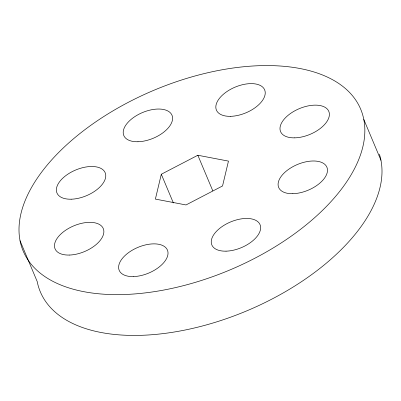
<?xml version="1.0" encoding="UTF-8"?>
<svg xmlns="http://www.w3.org/2000/svg" width="401" height="401" viewBox="0 0 401 401"><rect width="100%" height="100%" fill="white"/><g stroke="black" fill="none" stroke-linecap="round" stroke-linejoin="round"><path stroke-width="0.6" d="M161.302 174.245L155.387 199.091L186.009 204.946L222.545 185.959L228.465 161.112L197.838 155.252L161.302 174.245L173.382 202.976M363.802 119.463A183.051 97.543 -22.8 0 1 122.49 294.565A183.051 97.543 -22.8 0 1 89.488 126.275A183.051 97.543 -22.8 0 1 363.802 119.463L380.95 160.26M197.838 155.252L212.816 190.881M20.05 240.74L37.198 281.537A183.051 97.543 -22.8 0 0 233.582 316.083A183.051 97.543 -22.8 0 0 379.391 154.21M230.61 116.33A26.15 13.935 -22.8 0 0 265.086 91.313A26.15 13.935 -22.8 0 0 225.898 92.285A26.15 13.935 -22.8 0 0 230.61 116.33M71.142 199.207A26.15 13.935 -22.8 0 0 105.618 174.194A26.15 13.935 -22.8 0 0 66.431 175.167A26.15 13.935 -22.8 0 0 71.142 199.207M133.398 276.58A26.15 13.935 -22.8 0 0 167.874 251.562A26.15 13.935 -22.8 0 0 128.686 252.535A26.15 13.935 -22.8 0 0 133.398 276.58M292.87 193.698A26.15 13.935 -22.8 0 0 327.341 168.686A26.15 13.935 -22.8 0 0 288.154 169.658A26.15 13.935 -22.8 0 0 292.87 193.698M137.984 141.743A26.15 13.935 -22.8 0 0 172.455 116.731A26.15 13.935 -22.8 0 0 133.267 117.704A26.15 13.935 -22.8 0 0 137.984 141.743M69.243 255.056A26.15 13.935 -22.8 0 0 103.719 230.044A26.15 13.935 -22.8 0 0 64.531 231.016A26.15 13.935 -22.8 0 0 69.243 255.056M294.765 137.849A26.15 13.935 -22.8 0 0 329.241 112.836A26.15 13.935 -22.8 0 0 290.053 113.809A26.15 13.935 -22.8 0 0 294.765 137.849M226.029 251.161A26.15 13.935 -22.8 0 0 260.5 226.149A26.15 13.935 -22.8 0 0 221.312 227.121A26.15 13.935 -22.8 0 0 226.029 251.161"/></g></svg>
